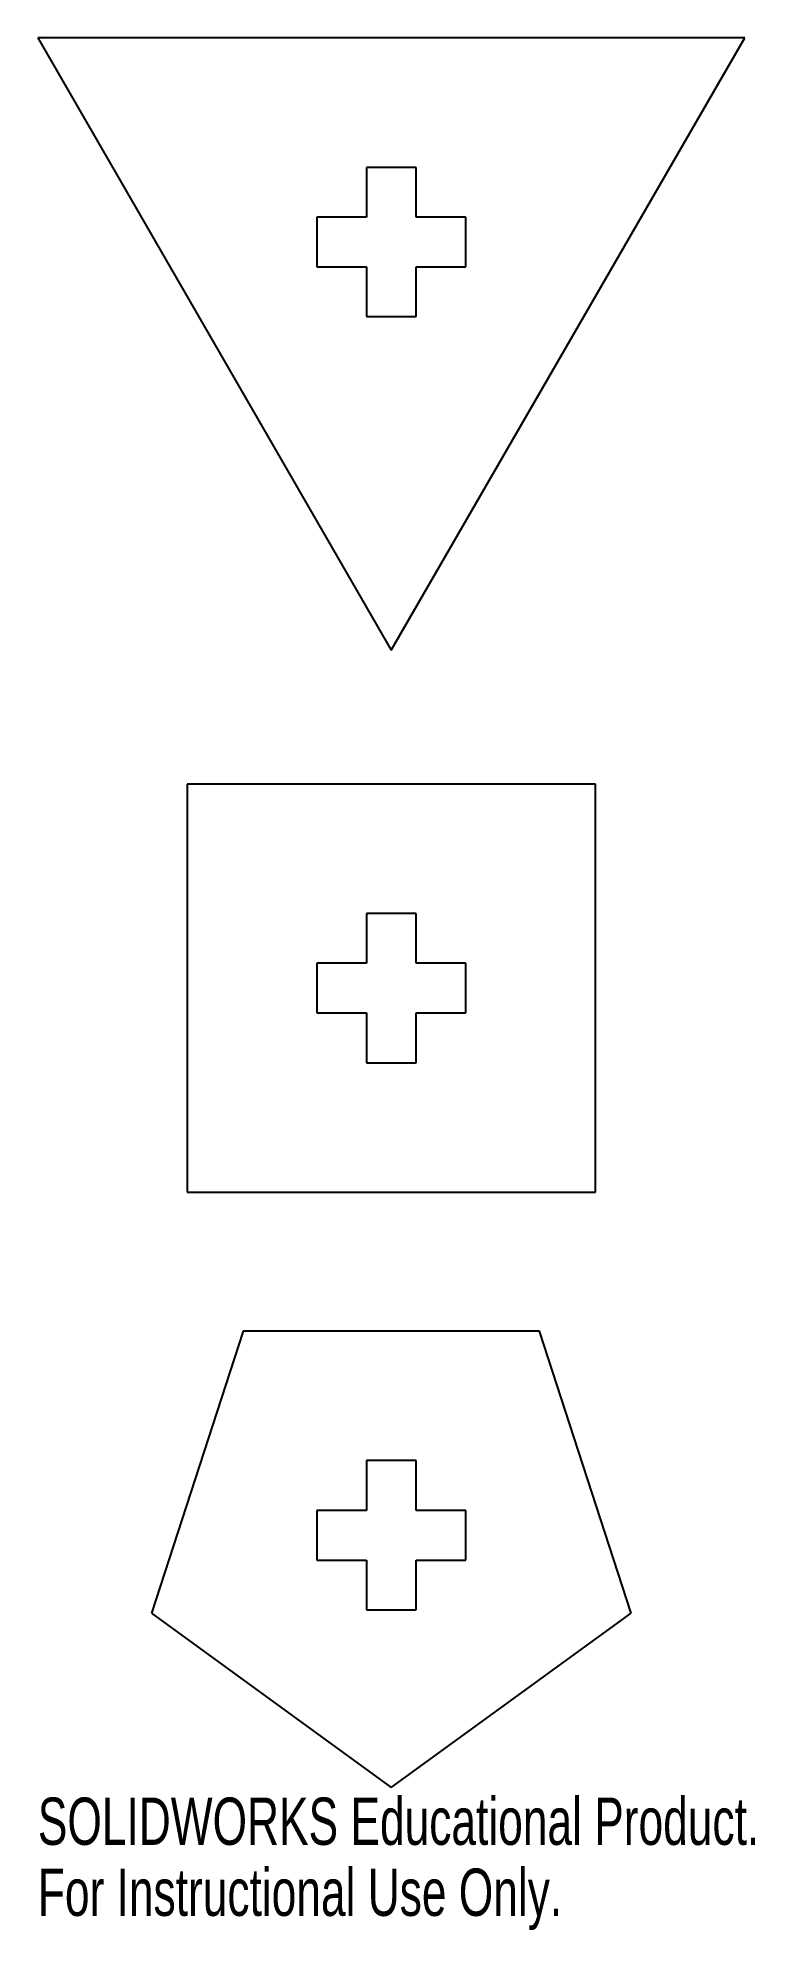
# Model space of a CAD drawing. Header units: inches. Extents: x -2 to 0.88, y -5.11 to 2.5.
import ezdxf

# ---------------------------------------------------------------- set-up
doc = ezdxf.new("R2010")
doc.units = ezdxf.units.IN
doc.header["$MEASUREMENT"] = 0
doc.styles.add('SLDTEXTSTYLE0', font='TXT', dxfattribs={"width": 0.7})

msp = doc.modelspace()

# ---------------------------------------------------------------- linework, layer by layer
at = {"color": 7, "linetype": 'Continuous', "lineweight": 25}
for p, q in [((-2.0021, 2.4969), (-0.5807, 0.035)), ((0.8407, 2.4969), (-2.0021, 2.4969)), ((-0.5807, 0.035), (0.8407, 2.4969)), ((-0.4807, 1.9763), (-0.6807, 1.9763)), ((-0.6807, 1.9763), (-0.6807, 1.7763)), ((-0.4807, 1.7763), (-0.4807, 1.9763)), ((-0.8807, 1.7763), (-0.8807, 1.5763)), ((-0.6807, 1.7763), (-0.8807, 1.7763)), ((-0.2807, 1.7763), (-0.4807, 1.7763)), ((-0.2807, 1.5763), (-0.2807, 1.7763)), ((-0.8807, 1.5763), (-0.6807, 1.5763)), ((-0.6807, 1.5763), (-0.6807, 1.3763)), ((-0.4807, 1.3763), (-0.4807, 1.5763)), ((-0.4807, 1.5763), (-0.2807, 1.5763)), ((-0.6807, 1.3763), (-0.4807, 1.3763)), ((-1.4014, -0.5031), (-1.4014, -2.1444)), ((0.2399, -0.5031), (-1.4014, -0.5031)), ((0.2399, -2.1444), (0.2399, -0.5031)), ((-0.4807, -1.0237), (-0.6807, -1.0237)), ((-0.6807, -1.0237), (-0.6807, -1.2237)), ((-0.4807, -1.2237), (-0.4807, -1.0237)), ((-0.8807, -1.2237), (-0.8807, -1.4237)), ((-0.6807, -1.2237), (-0.8807, -1.2237)), ((-0.2807, -1.2237), (-0.4807, -1.2237)), ((-0.2807, -1.4237), (-0.2807, -1.2237)), ((-0.8807, -1.4237), (-0.6807, -1.4237)), ((-0.6807, -1.4237), (-0.6807, -1.6237)), ((-0.4807, -1.6237), (-0.4807, -1.4237)), ((-0.4807, -1.4237), (-0.2807, -1.4237)), ((-0.6807, -1.6237), (-0.4807, -1.6237)), ((-1.4014, -2.1444), (0.2399, -2.1444)), ((-1.1769, -2.7031), (-1.5454, -3.8372)), ((0.0155, -2.7031), (-1.1769, -2.7031)), ((0.384, -3.8372), (0.0155, -2.7031)), ((-0.4807, -3.2237), (-0.6807, -3.2237)), ((-0.6807, -3.2237), (-0.6807, -3.4237)), ((-0.4807, -3.4237), (-0.4807, -3.2237)), ((-0.6807, -3.4237), (-0.8807, -3.4237)), ((-0.8807, -3.4237), (-0.8807, -3.6237)), ((-0.2807, -3.4237), (-0.4807, -3.4237)), ((-0.2807, -3.6237), (-0.2807, -3.4237)), ((-0.8807, -3.6237), (-0.6807, -3.6237)), ((-0.6807, -3.6237), (-0.6807, -3.8237)), ((-0.4807, -3.8237), (-0.4807, -3.6237)), ((-0.4807, -3.6237), (-0.2807, -3.6237)), ((-1.5454, -3.8372), (-0.5807, -4.5381)), ((-0.6807, -3.8237), (-0.4807, -3.8237)), ((-0.5807, -4.5381), (0.384, -3.8372))]:
    msp.add_line(p, q, dxfattribs=at)

# ---------------------------------------------------------------- texts
at = {"color": 7, "linetype": 'Continuous', "char_height": 0.1903, "attachment_point": 1, "style": 'SLDTEXTSTYLE0'}
for s, insert in [('SOLIDWORKS Educational Product.', (-2.0021, -4.5782)), ('For Instructional Use Only.', (-2.0021, -4.8637))]:
    msp.add_mtext(s, dxfattribs=dict(at, insert=insert))

doc.saveas('drawing.dxf')
